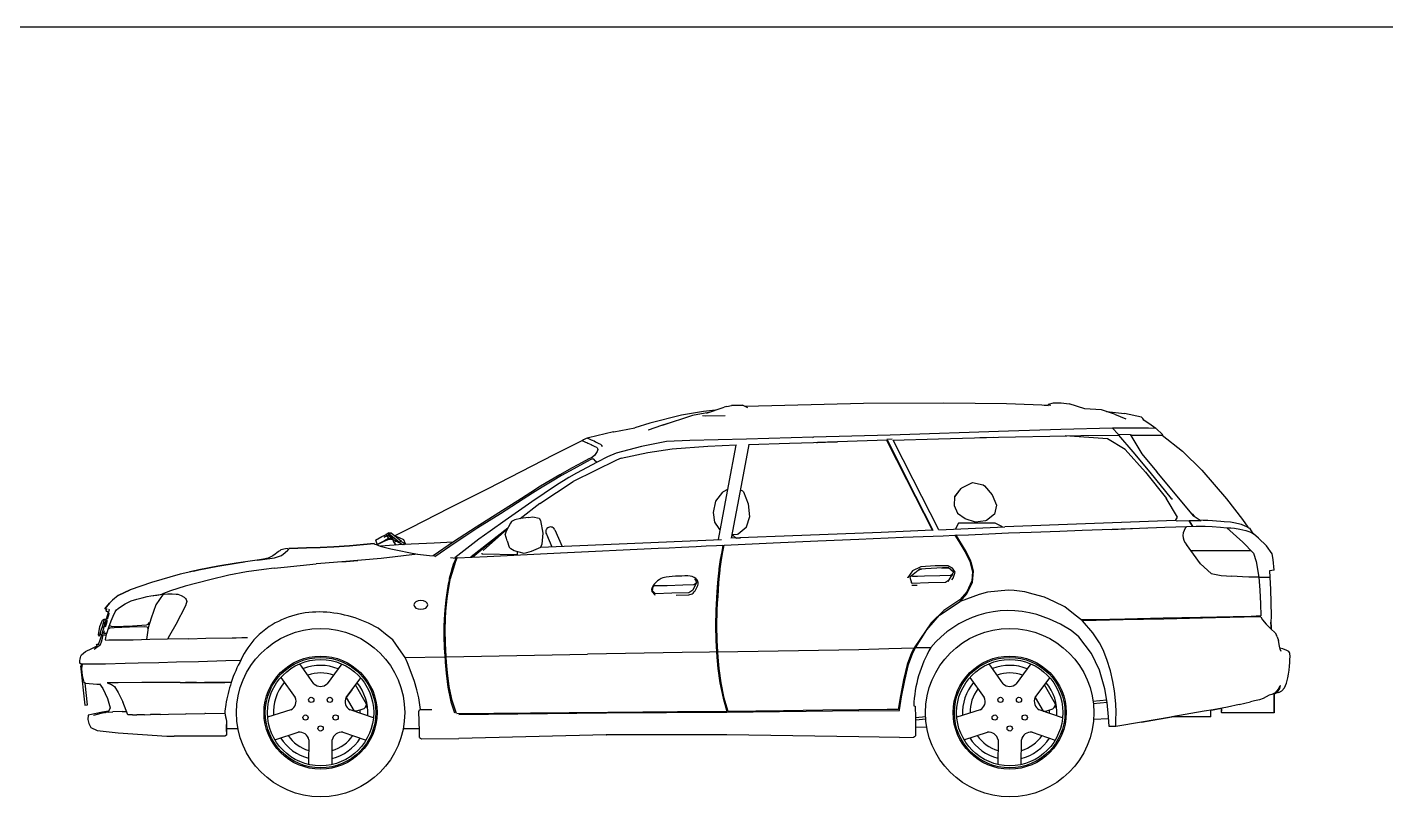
# Model space of a CAD drawing. Header units: millimetres. Extents: x 1343 to 64046, y 44602 to 77982.
# Drawn here: x 54887 to 60244, y 61506 to 64541 of the extents above; entities that cross this region are included whole.
import ezdxf

# ---------------------------------------------------------------- set-up
doc = ezdxf.new("R2010")
doc.units = ezdxf.units.MM
doc.layers.add('www.cad-blocks.net', color=7, linetype='Continuous')

# ---------------------------------------------------------------- blocks, each defined once
blk = doc.blocks.new('A$C4AD903CE')
at = {"linetype": 'Continuous'}
for p, q in [((3819.3, 1547.9), (3839.5, 1554)), ((3839.5, 1554), (3868.6, 1553.7)), ((3868.6, 1553.7), (3900.9, 1549.7)), ((2372.8, 1505.5), (2247.2, 1473.2)), ((2416.2, 1503.6), (2295.6, 1464.8)), ((2459, 1519.1), (2372.8, 1505.5)), ((2479.9, 1515.2), (2416.2, 1503.6)), ((2455, 1501.9), (2454.5, 1502.7)), ((2465.9, 1500.8), (2455, 1501.9)), ((2505.9, 1524.2), (2459, 1519.1)), ((2544.6, 1502.2), (2465.9, 1500.8)), ((2471.1, 1512.2), (2540.3, 1536.1)), ((2550.3, 1539.3), (2540.3, 1536.1)), ((2550.3, 1539.3), (2569.4, 1543.3)), ((2614.4, 1543.9), (2569.4, 1543.3)), ((2569.4, 1543.3), (2614.3, 1543.9)), ((2614.4, 1543.9), (2632.2, 1535.4)), ((3089.4, 1551.4), (2624.3, 1539.2)), ((3405.9, 1552), (3089.4, 1551.4)), ((3653.5, 1550.2), (3405.9, 1552)), ((3828.8, 1542.5), (3653.5, 1550.2)), ((3802, 1543.7), (3817.4, 1543.6)), ((3819.3, 1547.9), (3817.2, 1543.1)), ((3962.7, 1529.8), (3900.9, 1549.7)), ((4028.2, 1525.7), (3961, 1530.3)), ((4079.9, 1508.2), (4028.2, 1525.7)), ((4047.4, 1519.2), (4118.5, 1511.1)), ((4079.9, 1508.2), (4123.8, 1490.2)), ((4186.3, 1497.3), (4118.5, 1511.1)), ((2105.2, 1439.1), (2188.2, 1454.7)), ((2247.2, 1473.2), (2188.2, 1454.7)), ((2293.7, 1464.6), (2240.2, 1445.7)), ((2318.8, 1472.3), (2293.7, 1464.6)), ((3868.5, 1447.9), (3661.8, 1441.2)), ((4071.7, 1454), (3868.5, 1447.9)), ((4071.7, 1454), (4093.3, 1429.4)), ((4094.3, 1454), (4071.7, 1454)), ((4116.8, 1453.8), (4094.3, 1454)), ((4141.2, 1453.6), (4116.8, 1453.8)), ((4174.3, 1453.5), (4141.2, 1453.6)), ((4213.3, 1453.1), (4174.3, 1453.5)), ((4191.3, 1491.2), (4186.3, 1497.3)), ((4194.7, 1484.9), (4191.3, 1491.2)), ((4224.4, 1465.8), (4194.7, 1484.9)), ((4242.5, 1452.9), (4213.3, 1453.1)), ((4243, 1452.9), (4224.4, 1465.8)), ((4243.2, 1452.9), (4269.1, 1429)), ((1982.2, 1404.6), (1869, 1348.1)), ((1985.4, 1407.7), (1982, 1404.9)), ((1982, 1404.9), (1982.5, 1403.9)), ((1982.5, 1403.9), (1983.1, 1403.8)), ((1983.1, 1403.8), (1985.3, 1402.9)), ((1985.3, 1402.9), (1989, 1401.2)), ((1996.4, 1413.1), (1985.4, 1407.7)), ((1989, 1401.2), (1994.3, 1398.7)), ((1994.3, 1398.7), (1998.6, 1396.7)), ((2000.6, 1414.1), (1996.4, 1413.1)), ((1998.6, 1396.7), (2003.5, 1394.3)), ((2001.3, 1413.9), (2000.6, 1414.1)), ((2002.1, 1414.4), (2001.1, 1414)), ((2003.4, 1413), (2001.3, 1413.9)), ((2005.6, 1415.7), (2002.1, 1414.4)), ((2007.1, 1411.3), (2003.4, 1413)), ((2003.5, 1394.3), (2009.1, 1391.7)), ((2103.7, 1438.8), (2005.6, 1415.7)), ((2012.4, 1408.8), (2007.1, 1411.3)), ((2016.7, 1406.8), (2012.4, 1408.8)), ((2021.6, 1404.5), (2016.7, 1406.8)), ((2027.2, 1401.8), (2021.6, 1404.5)), ((2033.4, 1398.9), (2027.2, 1401.8)), ((2037.6, 1397), (2033.4, 1398.9)), ((2042.5, 1394.7), (2037.6, 1397)), ((2048.2, 1391.9), (2042.5, 1394.7)), ((2103.7, 1438.8), (2105.2, 1439.1)), ((2312.7, 1401.4), (2215, 1381.5)), ((2240.2, 1445.7), (2240.6, 1445.9)), ((2404.5, 1404.8), (2312.7, 1401.4)), ((2628.1, 1409.9), (2404.5, 1404.8)), ((2893.1, 1417.6), (2628.1, 1409.9)), ((2635.8, 1388.9), (2798.1, 1394.2)), ((2798.1, 1394.2), (2987.8, 1400.1)), ((2890.4, 1417.5), (2893.1, 1417.6)), ((3195, 1426.4), (2893.1, 1417.6)), ((2905, 1397.6), (2908.7, 1397.7)), ((3182.5, 1406), (2908.7, 1397.7)), ((3180.5, 1405.9), (3258.9, 1250.8)), ((3202.6, 1409.8), (3182, 1409.1)), ((3182.6, 1407.8), (3182, 1409.1)), ((3182.5, 1406), (3182.5, 1406)), ((3182.6, 1407.8), (3262.1, 1250.9)), ((3661.8, 1441.2), (3195, 1426.4)), ((3205.6, 1406.7), (3385.9, 1411.9)), ((3285.7, 1251.6), (3207.3, 1406.7)), ((3385.9, 1411.9), (3622.4, 1417.9)), ((3601.2, 1417.3), (3548.7, 1416)), ((3622.4, 1417.9), (3890.9, 1423)), ((4051.6, 1412.2), (3885.1, 1423.4)), ((3885.2, 1423.4), (3946.1, 1424.4)), ((3946.1, 1424.4), (4096.6, 1425.8)), ((4121, 1369.5), (4051.6, 1412.2)), ((4093.2, 1429.5), (4141.1, 1429.3)), ((4153.1, 1360), (4096.6, 1425.8)), ((4141.1, 1429.3), (4144.8, 1427.8)), ((4144.2, 1424.3), (4144.4, 1425.7)), ((4144.2, 1424.3), (4186.6, 1353)), ((4144.4, 1425.7), (4157.8, 1425.8)), ((4157.8, 1425.8), (4189.4, 1425.6)), ((4189.4, 1425.6), (4222.1, 1425.7)), ((4222.1, 1425.7), (4249.7, 1425.5)), ((4249.7, 1425.5), (4267.6, 1425.5)), ((4269.1, 1429), (4267.6, 1425.5)), ((4267.6, 1425.5), (4347, 1362.4)), ((1869, 1348.1), (1738.6, 1281.4)), ((2009.1, 1391.7), (2015.4, 1388.7)), ((2015.4, 1388.7), (2019.7, 1386.8)), ((2029, 1346.5), (2016.8, 1337.2)), ((2019.7, 1386.8), (2024.6, 1384.5)), ((2024.6, 1384.5), (2030.4, 1381.7)), ((2039.6, 1361.1), (2029, 1346.5)), ((2030.4, 1381.7), (2037, 1378.3)), ((2037, 1378.3), (2039.7, 1375.9)), ((2079.9, 1340.1), (2039.4, 1320)), ((2041.1, 1365.1), (2039.6, 1361.1)), ((2039.7, 1375.9), (2041.1, 1373.1)), ((2041.1, 1373.1), (2041.7, 1369)), ((2041.7, 1369), (2041.1, 1365.1)), ((2054.7, 1388.7), (2048.2, 1391.9)), ((2058.1, 1385.7), (2054.7, 1388.7)), ((2060.2, 1381.5), (2058.1, 1385.7)), ((2060.4, 1380.9), (2060.2, 1381.5)), ((2115, 1354.7), (2079.9, 1340.1)), ((2215, 1381.5), (2115, 1354.7)), ((2134.9, 1335), (2238.8, 1358.1)), ((2238.8, 1358.1), (2334.8, 1372)), ((2334.8, 1372), (2475.5, 1382.7)), ((2475.5, 1382.7), (2589.6, 1387.4)), ((2557.7, 1225.8), (2587.9, 1387)), ((2637.4, 1389), (2607.2, 1227.5)), ((4201.8, 1280.4), (4121, 1369.5)), ((4219.7, 1280.8), (4153.1, 1360)), ((4186.2, 1353.7), (4186.5, 1353.3)), ((4186.6, 1353), (4186.3, 1353.3)), ((4186.5, 1353.3), (4246.3, 1281.6)), ((4347, 1362.4), (4423.7, 1287.5)), ((1940.8, 1297.1), (1892.3, 1269.9)), ((1947.2, 1293.9), (1899, 1266.9)), ((1980.4, 1318.4), (1940.8, 1297.1)), ((2116, 1327.3), (1945.2, 1243.3)), ((1986.4, 1314.9), (1947.2, 1293.9)), ((2039.4, 1320), (1957.8, 1276.2)), ((2007.1, 1332.3), (1980.4, 1318.4)), ((2012.7, 1328.7), (1986.4, 1314.9)), ((2016.8, 1337.2), (2007.1, 1332.3)), ((2018, 1331.4), (2012.7, 1328.7)), ((2029.8, 1327.6), (2021.9, 1333.9)), ((2029.8, 1327.6), (2039.4, 1320)), ((2054.2, 1327.3), (2054.2, 1326.9)), ((2054.2, 1327.3), (2054.2, 1326.9)), ((2054.2, 1326.9), (2054.2, 1327.3)), ((2054.2, 1326.9), (2054.2, 1327.3)), ((2054.2, 1326.9), (2054.2, 1327.3)), ((2054.2, 1326.9), (2054.2, 1327.3)), ((2054.2, 1296.9), (2054.2, 1296.7)), ((2054.2, 1296.7), (2054.2, 1296.9)), ((2134.9, 1335), (2116, 1327.3)), ((4219.8, 1280.8), (4212.1, 1289.9)), ((4423.7, 1287.5), (4520.8, 1175.4)), ((1738.6, 1281.4), (1608.2, 1214.8)), ((1813.3, 1157.1), (1945.2, 1243.3)), ((1854.8, 1247.9), (1816.2, 1224.4)), ((1861.7, 1245), (1823.1, 1221.5)), ((1892.3, 1269.9), (1854.8, 1247.9)), ((1899, 1266.9), (1861.7, 1245)), ((1928, 1258.5), (1879.2, 1229.5)), ((1957.8, 1276.2), (1928, 1258.5)), ((3258.9, 1250.8), (3359.9, 1052.2)), ((3364.3, 1049.5), (3262.1, 1250.9)), ((3386.5, 1053.4), (3285.7, 1251.6)), ((3477.3, 1219), (3519.3, 1239.3)), ((3519.3, 1239.3), (3561.4, 1229.6)), ((4201.8, 1280.4), (4283.9, 1176.6)), ((4304.2, 1176.4), (4219.7, 1280.8)), ((4392.9, 1107.1), (4246.3, 1281.6)), ((1608.2, 1214.8), (1456.5, 1137.8)), ((1777.8, 1200.3), (1741.1, 1176.5)), ((1784.6, 1197.4), (1747.6, 1173.3)), ((1816.2, 1224.4), (1777.8, 1200.3)), ((1879.2, 1229.5), (1781.5, 1163.3)), ((1823.1, 1221.5), (1784.6, 1197.4)), ((2507.6, 1165.7), (2535.2, 1201.1)), ((2518.1, 1014.2), (2557.7, 1225.8)), ((2537.8, 1204.2), (2535.2, 1201.1)), ((2537.8, 1204.2), (2555.2, 1212.6)), ((2607.2, 1227.5), (2568.2, 1019.6)), ((2604, 1210.8), (2612.2, 1206.8)), ((2612.2, 1206.8), (2616, 1202.4)), ((2616, 1202.4), (2635.2, 1155.4)), ((3448.5, 1146.9), (3450, 1184.1)), ((3466.1, 1204.7), (3450, 1184.1)), ((3450.4, 1184.3), (3474.9, 1216.1)), ((3477.3, 1219), (3474.9, 1216.1)), ((3561.4, 1229.6), (3566.5, 1226.5)), ((3566.5, 1226.5), (3597.6, 1190.6)), ((3597.6, 1190.6), (3613.7, 1149.5)), ((1456.5, 1137.8), (1304.8, 1060.8)), ((1741.1, 1176.5), (1652.3, 1119.5)), ((1747.6, 1173.3), (1658.7, 1116.3)), ((1781.5, 1163.3), (1676.8, 1089.9)), ((1813.3, 1157.1), (1735.6, 1096.6)), ((2498.3, 1120.8), (2507.6, 1165.7)), ((2635.2, 1155.4), (2640.6, 1103.7)), ((3461.2, 1117.3), (3448.5, 1146.9)), ((3613.7, 1149.5), (3606.5, 1115)), ((4327.7, 1103.2), (4283.1, 1177.5)), ((4304.2, 1176.4), (4307.4, 1172.4)), ((4520.8, 1175.4), (4583.9, 1094)), ((1652.3, 1119.5), (1562.8, 1063.3)), ((1658.7, 1116.3), (1569.2, 1060)), ((1676.8, 1089.9), (1617.3, 1047.2)), ((1698.1, 1079.2), (1681.3, 1047.2)), ((1701.9, 1086.1), (1698.1, 1079.2)), ((1714.5, 1091.7), (1701.9, 1086.1)), ((1737.7, 1097), (1714.5, 1091.7)), ((1769.5, 1102), (1737.7, 1097)), ((1769.5, 1102), (1785.6, 1103.5)), ((1785.6, 1103.5), (1811, 1098.4)), ((1811, 1098.4), (1816.5, 1089.8)), ((1816.5, 1089.8), (1824.8, 1040.2)), ((2503.1, 1083.6), (2498.3, 1120.8)), ((2520.6, 1057.5), (2503.1, 1083.6)), ((2640.6, 1103.7), (2627.3, 1063)), ((3464.1, 1078.6), (3452.3, 1056.2)), ((3490.3, 1096.1), (3460.7, 1117.4)), ((3609.3, 1078.6), (3464.1, 1078.6)), ((3531.6, 1082.6), (3490.3, 1096.1)), ((3571.2, 1087.8), (3531.6, 1082.6)), ((3575.1, 1089.4), (3571.2, 1087.8)), ((3606.2, 1114.4), (3575.1, 1089.4)), ((3606.3, 1114.8), (3606.2, 1114.4)), ((3637.2, 1064.7), (3609.3, 1078.6)), ((3965.1, 1076.4), (3647.7, 1065.1)), ((4143, 1082.9), (3965.1, 1076.4)), ((4320.1, 1089.9), (4143, 1082.9)), ((4320.1, 1089.9), (4327.7, 1103.2)), ((4326.6, 1086.7), (4320.1, 1089.9)), ((4320.1, 1089.9), (4320.1, 1089.9)), ((4374.3, 1088.6), (4326.6, 1086.7)), ((4417.4, 1088.6), (4374.3, 1088.6)), ((4386.9, 1067.1), (4374.3, 1088.7)), ((4374.3, 1088.6), (4386.9, 1067.1)), ((4385.9, 1115.4), (4393, 1107)), ((4391.5, 1108.7), (4392.9, 1107.1)), ((4393, 1107), (4421.1, 1088.6)), ((4416.4, 1091.6), (4429.4, 1091.3)), ((4429.4, 1091.3), (4447.6, 1090.4)), ((4447.6, 1090.4), (4465.9, 1089.4)), ((4465.9, 1089.4), (4482, 1088.3)), ((4482, 1088.3), (4498.1, 1087.2)), ((4498.1, 1087.2), (4511.9, 1086.1)), ((4511.9, 1086.1), (4537.3, 1083.7)), ((4537.3, 1083.7), (4550.2, 1082.1)), ((4550.2, 1082.1), (4567.8, 1077.7)), ((4567.8, 1077.7), (4578.3, 1074.7)), ((4578.3, 1074.7), (4592.9, 1069.1)), ((4583.9, 1094), (4605.5, 1063.2)), ((1165.3, 1012.1), (1190, 1026.8)), ((1224.6, 1020.1), (1171.6, 993.2)), ((1190, 1026.8), (1199.9, 1031)), ((1199.9, 1031), (1207.3, 1034)), ((1220.6, 1034.3), (1200, 1024.4)), ((1200, 1024.4), (1219.4, 1032.4)), ((1216.4, 1018.6), (1201.2, 1009.6)), ((1224.8, 1019.4), (1203, 1010.6)), ((1207.3, 1034), (1210.1, 1029.2)), ((1208, 1032.8), (1209.9, 1036.6)), ((1217.6, 1040.6), (1209.9, 1036.6)), ((1210.4, 1028.7), (1216.4, 1018.6)), ((1212.1, 1029.4), (1211.1, 1027.5)), ((1217.6, 1040.6), (1212.6, 1030.4)), ((1215.2, 1031.7), (1213.8, 1032.9)), ((1214.4, 1034.1), (1217.4, 1032.8)), ((1214.7, 1034.7), (1218.3, 1033.2)), ((1223.5, 1023.9), (1215.9, 1031)), ((1223, 1037.5), (1217.6, 1040.6)), ((1218.7, 1032.2), (1221.6, 1030.9)), ((1219.4, 1032.4), (1222.2, 1034.1)), ((1219.7, 1032.6), (1221.2, 1032)), ((1227.7, 1040.4), (1220.2, 1035.8)), ((1220.2, 1035.8), (1220.8, 1033.6)), ((1260.9, 1003.2), (1220.2, 1035.8)), ((1220.9, 1033.3), (1225.3, 1017.7)), ((1223.2, 1016.2), (1238.7, 1020.9)), ((1225.3, 1017.7), (1226.7, 1030.6)), ((1227.2, 1020.4), (1225.5, 1019.7)), ((1233.9, 1024.8), (1225.6, 1020.7)), ((1227.3, 1020.4), (1225.8, 1021.9)), ((1226.5, 1028.7), (1232.5, 1025.9)), ((1226.6, 1029.9), (1228.6, 1029.1)), ((1234.7, 1019.7), (1227.2, 1020.4)), ((1227.7, 1040.4), (1268.5, 1007.8)), ((1230, 1038.8), (1229.9, 1038.7)), ((1229.9, 1038.7), (1230, 1038.8)), ((1304.8, 1060.8), (1242, 1029)), ((1247.4, 1026.7), (1245.8, 1026)), ((1260.7, 1020.9), (1247.4, 1026.7)), ((1276.8, 1013.3), (1260.7, 1020.9)), ((1562.8, 1063.3), (1473.2, 1005.4)), ((1518, 1026.9), (1479.6, 1002.1)), ((1569.2, 1060), (1518, 1026.9)), ((1687.5, 1059), (1543.5, 946.8)), ((1659.7, 1037.3), (1549.4, 945)), ((1617.3, 1047.2), (1573.4, 1015.8)), ((1589.6, 971.3), (1686.6, 1057.3)), ((1681.3, 1047.2), (1677, 1035.8)), ((1684.9, 1009.4), (1677, 1035.8)), ((1824.8, 1040.2), (1821.3, 995.7)), ((1839.4, 1035.4), (1860.9, 985.8)), ((1873, 1052.8), (1901.2, 987.5)), ((2523.8, 1054.5), (2520.6, 1057.5)), ((2525.4, 1053.4), (2523.8, 1054.5)), ((2846.2, 1030), (2566.5, 1019.7)), ((2570, 1028.9), (2573.4, 1030)), ((2591.4, 1034.5), (2570.9, 1033.7)), ((2573.4, 1030), (2575.3, 1029.9)), ((2587.1, 1020.4), (2575.3, 1029.9)), ((2587.1, 1020.4), (2605, 1021.1)), ((2595.1, 1035.9), (2591.4, 1034.5)), ((2626.9, 1062.3), (2595.1, 1035.9)), ((2627.1, 1062.9), (2626.9, 1062.3)), ((3159.9, 1042.8), (2846.2, 1030)), ((3070.8, 1015.5), (3127.7, 1018)), ((3127.7, 1018), (3246.7, 1023.2)), ((3362.2, 1051.8), (3159.9, 1042.8)), ((3246.7, 1023.2), (3324.5, 1026.5)), ((3324.5, 1026.5), (3403.6, 1029.5)), ((3364.3, 1049.5), (3363.6, 1051)), ((3386.5, 1053.4), (3647.7, 1065.1)), ((3403.6, 1029.5), (3450.4, 1031.1)), ((3450.4, 1031.1), (3470, 1000)), ((3455.6, 1031.1), (3450.5, 1030.9)), ((3455.5, 1031.1), (3503.7, 1033.4)), ((3494.9, 966.9), (3455.5, 1031.1)), ((3503.7, 1033.4), (3584.6, 1037.3)), ((3584.6, 1037.3), (3660.9, 1040.4)), ((3660.9, 1040.4), (3750.5, 1043.5)), ((3750.5, 1043.5), (3863.9, 1047.7)), ((3863.9, 1047.7), (3952.3, 1050.8)), ((3952.3, 1050.8), (4070.3, 1054.9)), ((4065.9, 1054.7), (4206.2, 1060.1)), ((4070.3, 1054.9), (4178.6, 1059)), ((4178.6, 1059), (4278.1, 1063)), ((4278.1, 1063), (4364.8, 1066.5)), ((4364.8, 1066.5), (4401.1, 1067.5)), ((4401.1, 1067.5), (4436.5, 1066.8)), ((4436.5, 1066.8), (4464.9, 1065.4)), ((4464.9, 1065.4), (4497.8, 1063.3)), ((4497.8, 1063.3), (4521.8, 1060.6)), ((4521.8, 1060.6), (4586, 1004)), ((4521.9, 1060.6), (4537.8, 1060.3)), ((4537.8, 1060.3), (4552, 1058.7)), ((4552, 1058.7), (4574.1, 1055.3)), ((4574.1, 1055.3), (4596.8, 1050.6)), ((4592.9, 1069.1), (4600.4, 1066)), ((4596.8, 1050.6), (4613.4, 1044.3)), ((4600.4, 1066), (4605.3, 1063.4)), ((4605.3, 1063.4), (4609.6, 1060.4)), ((4609.6, 1060.4), (4611.5, 1059.1)), ((4611.5, 1059.1), (4618.1, 1048.8)), ((4613.4, 1044.3), (4624, 1039)), ((4618.1, 1048.8), (4624.7, 1038.6)), ((4624, 1039), (4627.8, 1036.6)), ((4647.3, 1019.9), (4627.8, 1036.6)), ((4679.4, 990.2), (4647.3, 1019.9)), ((781.7, 965.6), (776.6, 961.7)), ((785.4, 968.4), (781.7, 965.6)), ((788.2, 970.4), (785.4, 968.4)), ((791.5, 972.8), (788.2, 970.4)), ((788.2, 970.4), (790.6, 972.2)), ((790.6, 972.2), (791.3, 972.6)), ((793, 973.8), (791.5, 972.8)), ((791.6, 972.9), (792.2, 973.3)), ((792.2, 973.3), (793, 973.8)), ((810.4, 977.7), (793, 973.8)), ((809.6, 963.6), (820.4, 972.8)), ((821.4, 978.6), (810.4, 977.7)), ((820.4, 972.8), (824, 976.6)), ((821.5, 973.9), (821.4, 978.6)), ((824, 976.6), (824.7, 978.6)), ((824.7, 978.6), (893.5, 981.9)), ((893.5, 981.9), (824.7, 978.6)), ((893.5, 981.9), (947.2, 982.9)), ((947.2, 982.9), (893.5, 981.9)), ((947.2, 982.9), (1000.9, 985.4)), ((1000.9, 985.4), (947.2, 982.9)), ((1000.9, 985.4), (1063.4, 990.3)), ((1063.4, 990.3), (1000.9, 985.4)), ((1063.4, 990.3), (1118, 994.8)), ((1118, 994.8), (1063.4, 990.3)), ((1118, 994.8), (1160.4, 998.4)), ((1160.4, 998.4), (1118, 994.8)), ((1160.4, 998.4), (1161, 997.9)), ((1161, 997.9), (1163.7, 996.5)), ((1163.7, 996.5), (1168.5, 994.4)), ((1165.3, 1012.1), (1171.9, 995.1)), ((1168.5, 994.4), (1175.4, 991.7)), ((1187.6, 1002.8), (1171.9, 995.1)), ((1175.4, 991.7), (1184.6, 988.7)), ((1184.6, 988.7), (1199.7, 984.6)), ((1274.4, 994.3), (1185.5, 988.5)), ((1201.2, 1009.6), (1187.6, 1002.8)), ((1202.4, 1009.8), (1194.6, 1005.8)), ((1194.6, 1005.8), (1194.9, 1006.4)), ((1195.7, 1006.8), (1196.6, 1007.2)), ((1199.6, 1008.4), (1219.4, 1016.4)), ((1199.7, 984.6), (1225.8, 978.5)), ((1202.6, 1010.3), (1202.4, 1009.8)), ((1219.4, 1016.4), (1223.7, 1016.4)), ((1232, 1016.6), (1223.2, 1016.2)), ((1225.8, 978.5), (1258.9, 970.9)), ((1226.3, 1016.3), (1232.6, 1016.2)), ((1232.8, 1015.4), (1231.8, 1016.3)), ((1275, 994), (1232, 1016.6)), ((1233.5, 1015.8), (1232.8, 1015.4)), ((1233, 1015.5), (1238.6, 1003.1)), ((1248.7, 1007.8), (1238.6, 1003.1)), ((1238.6, 1003.1), (1245.6, 994.1)), ((1245.6, 994.1), (1247.1, 992.5)), ((1258.9, 970.9), (1296.8, 963.2)), ((1268.5, 1007.8), (1260.9, 1003.2)), ((1266.9, 1006.8), (1282.6, 998.6)), ((1282.6, 998.6), (1275, 994)), ((1276.5, 994.4), (1275.6, 994.3)), ((1397, 999.9), (1276.5, 994.4)), ((1284.1, 997.2), (1276.8, 1013.3)), ((1280.5, 994.6), (1284.1, 997.2)), ((1284.1, 997.2), (1281.9, 998.2)), ((1473.2, 1005.4), (1393.4, 950.2)), ((1471.7, 1004.4), (1397, 999.9)), ((1479.6, 1002.1), (1399.1, 946.4)), ((1573.4, 1015.8), (1478, 941.8)), ((1684.9, 1009.4), (1692.2, 984.7)), ((1692.2, 984.7), (1698.9, 978.5)), ((1712.8, 969.4), (1698.9, 978.5)), ((1751.9, 959.7), (1712.8, 969.4)), ((1724.2, 966.5), (1724.8, 954)), ((1779.9, 966.8), (1751.9, 959.7)), ((1816.5, 983.5), (1779.9, 966.8)), ((1821.3, 995.7), (1816.5, 983.5)), ((1816.6, 983.9), (2529.3, 1014.7)), ((1894.6, 961.9), (2279.6, 980.4)), ((2279.6, 980.4), (2323, 982.4)), ((2323, 982.4), (2372.8, 984.8)), ((2372.8, 984.8), (2429.8, 987.4)), ((2429.8, 987.4), (2470, 989.3)), ((2470, 989.3), (2510.3, 991.1)), ((2510.3, 991.1), (2535.5, 992.3)), ((2530.6, 966.4), (2525.2, 935.8)), ((2530.4, 935.7), (2535.8, 966.3)), ((2535.5, 992.3), (2530.6, 966.4)), ((2535.4, 991.5), (2540.6, 991.7)), ((2535.8, 966.3), (2540.7, 992.3)), ((2540.7, 992.3), (2733.3, 1001)), ((2733.3, 1001), (2909.9, 1008.8)), ((2909.9, 1008.8), (3070.8, 1015.5)), ((3470, 1000), (3489.5, 967)), ((3489.5, 967), (3508.5, 927.7)), ((3512.8, 930.3), (3494.9, 966.9)), ((4418.2, 918.7), (4363.6, 995)), ((4618.8, 969.5), (4381.9, 969.5)), ((4586, 1004), (4627.7, 960.2)), ((4701.4, 958.3), (4679.4, 990.2)), ((543.9, 909.8), (616.8, 921.7)), ((616.8, 921.7), (543.9, 909.8)), ((690, 932.4), (616.8, 921.7)), ((616.8, 921.7), (648.7, 926.3)), ((724.9, 936.7), (690, 932.4)), ((699.2, 933.5), (718, 935.9)), ((713.8, 934.5), (720.1, 935.3)), ((717.7, 935.8), (742.7, 940.4)), ((720.1, 935.3), (767.8, 942.2)), ((742.7, 940.4), (724.6, 936.7)), ((760.3, 949.9), (742.7, 940.4)), ((770, 956.7), (760.3, 949.9)), ((767.8, 942.2), (783.8, 947.5)), ((776.6, 961.7), (770, 956.7)), ((783.8, 947.5), (794.9, 951.1)), ((794.9, 951.1), (809.6, 963.6)), ((805.9, 905.9), (931.7, 918.3)), ((950.6, 920.1), (931.7, 918.3)), ((1032.8, 926.9), (950.6, 920.1)), ((1187.4, 940), (1032.8, 926.9)), ((1035.4, 926.9), (1096.6, 931.9)), ((1331.5, 956.4), (1187.4, 940)), ((1296.8, 963.2), (1331.5, 956.4)), ((1331.5, 956.4), (1379, 951.5)), ((1379, 951.5), (1398.9, 949.6)), ((1461.8, 943.5), (1481.9, 941.4)), ((1472.3, 916), (1467.4, 902.4)), ((1478.4, 930.2), (1472.3, 916)), ((1472.6, 899.6), (1483, 929.7)), ((1481.9, 941.4), (1478.4, 930.2)), ((1487.1, 941.8), (1480.7, 941.6)), ((1480.7, 941.6), (1487.1, 941.8)), ((1483, 929.7), (1487.1, 941.9)), ((1487.1, 941.9), (1606.5, 947.8)), ((1540.6, 944.5), (1543.5, 946.8)), ((1540.6, 944.5), (1541.5, 945.2)), ((1553.9, 948.7), (1553.9, 948.7)), ((1585.7, 957), (1585.7, 960.7)), ((1724.8, 953.7), (1585.7, 957)), ((1606.5, 947.8), (1894.6, 961.9)), ((1724.8, 953.7), (1724.8, 954)), ((2525.2, 935.8), (2519.9, 899.2)), ((2525.1, 899.4), (2530.4, 935.7)), ((3423.1, 911.2), (3371.8, 910.6)), ((3440.3, 901.5), (3423.1, 911.2)), ((3508.5, 927.7), (3519.2, 887.5)), ((3514.8, 924.9), (3512.8, 930.3)), ((3523.6, 890.4), (3514.8, 924.9)), ((4418.2, 918.7), (4460.9, 881.1)), ((4627.7, 960.2), (4638.6, 928.5)), ((4638.6, 928.5), (4648.5, 865.7)), ((4705.6, 935.8), (4701.4, 958.3)), ((4708.4, 893.2), (4705.6, 935.8)), ((396, 877.9), (282.8, 845.7)), ((472.5, 895.6), (396, 877.9)), ((470, 895.2), (433.5, 886.6)), ((448.4, 890.1), (469.2, 895)), ((469.2, 895), (448.4, 890.1)), ((469.2, 895), (543.9, 909.8)), ((543.9, 909.8), (469.2, 895)), ((470, 895.2), (469.9, 895.2)), ((587, 873.6), (513, 856.2)), ((656.4, 886.7), (587, 873.6)), ((725.6, 896.9), (656.4, 886.7)), ((765.9, 901.5), (725.6, 896.9)), ((765.9, 901.5), (805.9, 905.9)), ((1456.6, 860.8), (1455.5, 855.9)), ((1462.1, 883.2), (1456.6, 860.8)), ((1460.7, 855.8), (1461.8, 861)), ((1461.8, 861), (1472.6, 899.6)), ((1467.4, 902.4), (1462.1, 883.2)), ((2423.1, 860.1), (2427.8, 854.4)), ((2516.6, 870.1), (2514.5, 844.6)), ((2519.2, 893.9), (2516.6, 870.1)), ((2519.9, 899.2), (2519.2, 893.9)), ((2519.6, 844), (2521.8, 869.8)), ((2521.8, 869.8), (2524.4, 893.9)), ((2524.4, 893.9), (2525.1, 899.4)), ((3283.4, 890.9), (3264.1, 864.3)), ((3264.1, 863.4), (3264.1, 864.3)), ((3311.8, 897.8), (3272.5, 866.2)), ((3272.5, 866.2), (3278.8, 843.5)), ((3272.6, 865.9), (3272.7, 866.3)), ((3282.5, 869.3), (3277.7, 870.4)), ((3302.1, 869.3), (3282.5, 869.3)), ((3315.7, 906.5), (3283.4, 890.9)), ((3330.2, 870.2), (3302.1, 869.3)), ((3307.1, 894.1), (3314.4, 897.9)), ((3311.8, 897.8), (3311.1, 897.9)), ((3311.3, 898), (3311.8, 897.8)), ((3423.9, 903.9), (3311.8, 897.8)), ((3314, 897.8), (3314.6, 898)), ((3314.4, 897.9), (3318.1, 898.2)), ((3371.8, 910.6), (3315.7, 906.5)), ((3391.1, 872), (3330.2, 870.2)), ((3434.7, 873.3), (3391.1, 872)), ((3397.6, 902.5), (3423.1, 902.9)), ((3398.1, 902.5), (3423.2, 902.9)), ((3423, 849.6), (3443.5, 881.6)), ((3423.1, 902.9), (3425.4, 902.5)), ((3423.2, 902.9), (3425.2, 902.7)), ((3444.8, 885.4), (3423.9, 903.9)), ((3439.6, 876.2), (3434.7, 873.3)), ((3439.1, 875.9), (3436.7, 870.9)), ((3438.2, 855.1), (3443.5, 862.2)), ((3438.7, 901.6), (3440.3, 901.5)), ((3440.3, 901.5), (3440.6, 900.1)), ((3451.8, 885.4), (3440.3, 901.5)), ((3443.7, 885.2), (3442.8, 883.5)), ((3443.2, 886.9), (3443.7, 885.2)), ((3443.4, 886.8), (3443.7, 885.2)), ((3443.5, 862.2), (3451.8, 885.4)), ((3519.2, 887.5), (3517, 852.3)), ((3519.1, 846.2), (3523.6, 890.4)), ((4460.9, 881.1), (4500.6, 872.9)), ((4500.6, 872.9), (4542.5, 869.6)), ((4583.8, 867.6), (4542.5, 869.6)), ((4609.7, 866.3), (4583.8, 867.6)), ((4631.7, 866), (4609.7, 866.3)), ((4648.5, 865.7), (4631.7, 866)), ((4648.5, 865.7), (4672.4, 866.2)), ((4648.5, 865.7), (4652.8, 814.9)), ((4672.4, 866.2), (4679.4, 866.3)), ((4679.4, 866.3), (4685.9, 866.5)), ((4685.9, 866.5), (4691.8, 866.6)), ((4708.4, 893.2), (4690.5, 891.3)), ((4690.5, 891.3), (4691.8, 866.6)), ((4691.8, 866.6), (4694.3, 818.1)), ((150.5, 793.4), (198.1, 816.4)), ((198.1, 816.4), (150.5, 793.4)), ((198.1, 816.4), (198.2, 816.4)), ((282.8, 845.7), (198.2, 816.4)), ((357.1, 812.2), (323.1, 799.1)), ((415.1, 830), (357.1, 812.2)), ((513, 856.2), (415.1, 830)), ((1448.4, 814.2), (1443.4, 777)), ((1448.2, 781.7), (1452, 808.1)), ((1452.5, 840.1), (1448.4, 814.2)), ((1452, 808.1), (1456.1, 832.8)), ((1455.5, 855.9), (1452.5, 840.1)), ((1456.1, 832.8), (1460.7, 855.8)), ((2253.6, 817.6), (2255.2, 809)), ((2255.2, 809), (2267.5, 797.1)), ((2258, 812.8), (2261, 828.1)), ((2270, 800.7), (2258, 812.8)), ((2261, 828.1), (2265, 832.3)), ((2268.5, 831.5), (2265.4, 832.2)), ((2288.1, 831.6), (2268.5, 831.5)), ((2316.1, 832.4), (2288.1, 831.6)), ((2377, 834.2), (2316.1, 832.4)), ((2401, 804.7), (2334.2, 802.6)), ((2420.7, 835.5), (2377, 834.2)), ((2416.8, 814.4), (2401, 804.7)), ((2431.5, 844.7), (2416.8, 814.4)), ((2427.8, 839.7), (2420.7, 835.5)), ((2427.8, 854.4), (2429.7, 847.4)), ((2428.8, 842.8), (2427.8, 839.7)), ((2429.7, 847.4), (2428.8, 842.8)), ((2512.1, 808.9), (2507.9, 734.4)), ((2514.5, 844.6), (2512.1, 808.9)), ((2516.2, 790.6), (2517.7, 816.1)), ((2517.7, 816.1), (2519.6, 844)), ((3282.2, 841.7), (3278.1, 845.7)), ((3281, 834.9), (3282.1, 834.2)), ((3282.1, 834.2), (3301.1, 834.7)), ((3346.4, 843.5), (3282.2, 841.7)), ((3413.3, 845.6), (3346.4, 843.5)), ((3425.1, 852.9), (3413.3, 845.6)), ((3497.5, 808.5), (3469.1, 776.8)), ((3517, 852.3), (3497.5, 808.5)), ((3497.5, 800.7), (3519.1, 846.2)), ((3579.1, 806.5), (3546.2, 798)), ((3660, 814.9), (3579.1, 806.5)), ((3683.4, 812.9), (3660, 814.9)), ((3726.2, 807.9), (3683.4, 812.9)), ((3758.9, 799.4), (3726.2, 807.9)), ((4652.8, 814.9), (4655.5, 761.6)), ((4694.3, 818.1), (4696.2, 766.3)), ((98.7, 741.5), (117.1, 764)), ((117.1, 764), (98.7, 741.5)), ((117.1, 764), (129.3, 775.8)), ((151.2, 793.4), (129.3, 775.8)), ((151.1, 743), (168, 754.5)), ((168, 754.5), (179.1, 760.6)), ((179.1, 760.6), (189.4, 766.3)), ((189.4, 766.3), (201.9, 773.2)), ((201.9, 773.2), (224.7, 779.9)), ((224.7, 779.9), (245.1, 784.7)), ((245.1, 784.7), (265.5, 789.5)), ((265.5, 789.5), (280.4, 792.5)), ((280.4, 792.5), (325.7, 799.2)), ((280.4, 792.5), (303, 795.8)), ((300, 757.3), (280.8, 704.5)), ((329, 799.4), (300, 757.3)), ((303, 795.8), (325.7, 799.2)), ((325.7, 799.2), (332.4, 799.6)), ((332.4, 799.6), (346.9, 800.4)), ((346.9, 800.4), (363.6, 800.4)), ((363.6, 800.4), (379.5, 799.6)), ((416.1, 752.6), (378.5, 680)), ((379.5, 799.6), (386.6, 799)), ((386.6, 799), (400.1, 793.4)), ((400.1, 793.4), (410.7, 786.8)), ((410.7, 786.8), (416.8, 781.5)), ((419.4, 762.3), (416.1, 752.6)), ((416.8, 781.5), (418.6, 777.5)), ((418.6, 777.5), (420.4, 773.6)), ((421.4, 769.7), (419.4, 762.3)), ((420.4, 773.6), (421.4, 769.7)), ((1443.4, 777), (1439.1, 735.9)), ((1443.1, 730.9), (1445.4, 756.9)), ((1445.4, 756.9), (1448.2, 781.7)), ((2267.5, 797.1), (2268, 797.1)), ((2334.2, 802.6), (2270, 800.7)), ((2350.9, 795.3), (2401, 796.9)), ((2513.1, 734.4), (2514.7, 763.4)), ((2514.7, 763.4), (2516.2, 790.6)), ((3389.1, 716.2), (3470.9, 770.7)), ((3469.1, 776.8), (3407, 734.4)), ((3470.9, 770.7), (3497.5, 800.7)), ((3546.2, 798), (3470.9, 770.7)), ((3804, 787.8), (3758.9, 799.4)), ((3843.3, 768.9), (3804, 787.8)), ((3883.2, 749.7), (3843.3, 768.9)), ((4655.5, 761.6), (4656.7, 713.3)), ((4696.2, 766.3), (4696.8, 713)), ((89.3, 696.3), (96.2, 700.4)), ((89.8, 648), (109.5, 715.5)), ((96, 699.7), (94.3, 693.4)), ((96, 699.7), (96.4, 701.1)), ((96.2, 700.4), (96, 699.7)), ((104.1, 697), (96, 699.7)), ((96.4, 701.1), (105.3, 700.9)), ((99.6, 741.6), (98.7, 741.5)), ((106.8, 740), (99.6, 741.6)), ((103.7, 740), (102.3, 736.2)), ((102.3, 736.2), (112.9, 727.2)), ((102.9, 735.5), (103.3, 732.2)), ((103.3, 732.2), (107.2, 732)), ((103.7, 740), (104.1, 740)), ((104.1, 740), (106, 740)), ((104.4, 682), (108.5, 696.8)), ((107.8, 740), (106, 740)), ((106, 740), (106, 740)), ((109.5, 715.5), (112.8, 727.3)), ((109.5, 700.5), (115.8, 723.4)), ((114.9, 734.8), (112.9, 727.2)), ((116.8, 737.7), (114.9, 738.1)), ((115.8, 723.4), (115.8, 724.1)), ((116.7, 736.3), (116.8, 737.7)), ((123, 693.6), (130.8, 712.2)), ((130.8, 712.2), (139.6, 729.4)), ((139.6, 729.4), (144.3, 737.4)), ((144.3, 737.4), (151.1, 743)), ((280.8, 704.5), (268.8, 666.1)), ((1436.5, 700.2), (1435.3, 671.2)), ((1439.1, 735.9), (1436.5, 700.2)), ((1440.2, 656.6), (1441.4, 703.5)), ((1441.4, 703.5), (1443.1, 730.9)), ((2507.9, 734.4), (2506.5, 675.8)), ((2511.6, 675.8), (2513.1, 734.4)), ((3339.4, 658.2), (3389.1, 716.2)), ((3407, 734.4), (3357.2, 685.7)), ((3823.3, 700.8), (3773.3, 718.5)), ((3866.1, 680.9), (3823.3, 700.8)), ((3917.7, 722.2), (3883.2, 749.7)), ((3953.1, 694), (3917.7, 722.2)), ((4001.1, 698.3), (3948.5, 697.7)), ((4113.6, 697.6), (3953.1, 694)), ((4119.9, 700.8), (4001.1, 698.3)), ((4274.1, 701.1), (4113.6, 697.6)), ((4271, 704.2), (4119.9, 700.8)), ((4419.1, 707.4), (4271, 704.2)), ((4478.3, 705.5), (4274.1, 701.1)), ((4546.8, 709.8), (4419.1, 707.4)), ((4590.4, 708.1), (4478.3, 705.5)), ((4618.7, 711.5), (4546.8, 709.8)), ((4656.7, 710.2), (4590.4, 708.1)), ((4656.7, 713.3), (4618.7, 711.5)), ((4656.7, 710.2), (4662.6, 698.4)), ((4662.6, 698.4), (4677, 681.4)), ((4696.8, 713), (4696.4, 688.1)), ((89.8, 648), (72.6, 598.7)), ((73.4, 638.5), (79, 672)), ((77.7, 633.5), (86.9, 666.9)), ((79, 672), (89.3, 696.3)), ((94.3, 693.4), (86.9, 666.9)), ((86.9, 666.9), (97.2, 673.2)), ((101.2, 687), (90.9, 681.4)), ((93.5, 668.9), (93.5, 660.6)), ((93.5, 668.9), (95.9, 668.9)), ((94.1, 644), (97, 654.5)), ((105.5, 643.6), (94.1, 644)), ((101.4, 670.7), (104.4, 682)), ((103, 628.3), (106.2, 643.6)), ((106.2, 643.6), (114.2, 669.5)), ((112.2, 662.9), (118.5, 665.7)), ((114.2, 669.5), (123, 693.6)), ((116.5, 675.4), (123, 672.6)), ((118.5, 665.7), (135.4, 667.7)), ((123, 672.6), (128.9, 671.9)), ((128.9, 671.9), (172.1, 673.5)), ((135.4, 667.7), (195.7, 669.8)), ((172.1, 673.5), (207.2, 674.7)), ((195.7, 669.8), (253.1, 672.2)), ((207.2, 674.7), (262.9, 678.1)), ((253.1, 672.2), (265.1, 670.1)), ((262.9, 678.1), (269.8, 680.5)), ((268.8, 666.1), (263.3, 620.3)), ((265.1, 670.1), (268.2, 663.9)), ((269.8, 680.5), (274.6, 686.9)), ((378.5, 680), (352.9, 636.2)), ((1212, 636.3), (1176.2, 664.6)), ((1435.3, 671.2), (1435.2, 632.9)), ((1441.2, 606), (1440.2, 656.6)), ((2506.5, 675.8), (2507.5, 616.6)), ((2512.7, 616.6), (2511.6, 675.8)), ((3357.2, 685.7), (3290.1, 587.2)), ((3295.3, 587.2), (3339.4, 658.2)), ((3909.2, 656.1), (3866.1, 680.9)), ((3938.3, 630.2), (3909.2, 656.1)), ((3994.1, 646.1), (3953.1, 694)), ((4020.6, 606.9), (3994.1, 646.1)), ((4677, 681.4), (4695.3, 662.8)), ((4695.3, 662.8), (4712.7, 646.3)), ((4696.4, 688.1), (4696.6, 670.8)), ((4696.6, 670.9), (4696.4, 688.1)), ((4697.2, 661), (4696.6, 670.9)), ((4696.6, 670.8), (4697.2, 661)), ((4712.7, 646.3), (4718.5, 637.4)), ((46.8, 584.3), (66.2, 593.4)), ((56.1, 581.7), (81, 600.1)), ((65.5, 598), (68.4, 602.1)), ((69, 593.8), (65.5, 598)), ((66.2, 593.4), (68, 593.7)), ((68, 593.7), (70.2, 593.9)), ((68.4, 602.1), (73.8, 602.2)), ((77.7, 633.5), (73.4, 638.5)), ((80.1, 642), (80, 641.9)), ((80.1, 642), (80, 641.9)), ((80, 641.9), (86.5, 638.7)), ((86.6, 638.7), (80.1, 642)), ((81, 600.1), (85.5, 610.8)), ((85.5, 610.8), (89.1, 625.3)), ((89.1, 625.3), (92.5, 638.8)), ((92.5, 638.8), (97.2, 638.9)), ((97.2, 638.9), (104.7, 638.8)), ((101.3, 619), (103, 628.3)), ((101.8, 616.9), (101.3, 619)), ((114, 617.1), (101.8, 616.9)), ((210.7, 618.2), (114, 617.1)), ((276, 620.8), (210.7, 618.2)), ((345, 622.3), (276, 620.8)), ((352.9, 636.2), (345, 622.3)), ((429.4, 623.4), (345, 622.3)), ((429.4, 623.4), (496.3, 625)), ((496.3, 625), (600.3, 627)), ((600.3, 627), (616.9, 627.2)), ((602.6, 627), (602.6, 627.1)), ((610.2, 627.1), (610.2, 627.2)), ((616.9, 627.2), (638.8, 627.6)), ((638.8, 627.6), (661.6, 628)), ((1234.3, 618.7), (1212, 636.3)), ((1258.3, 584.3), (1234.3, 618.7)), ((1435.2, 632.9), (1436.7, 587.7)), ((1444.6, 551.9), (1441.2, 606)), ((2507.5, 616.6), (2509.7, 571.2)), ((2514.8, 571.2), (2512.7, 616.6)), ((3988.2, 564.8), (3938.3, 630.2)), ((4034.7, 579), (4020.6, 606.9)), ((4721.2, 630.7), (4718.5, 637.4)), ((4721.2, 630.7), (4726, 616.7)), ((4730.1, 593.8), (4726, 616.7)), ((4732.5, 582.4), (4730.1, 593.8)), ((0.3, 532.2), (0.5, 537.6)), ((0.5, 537.6), (1.4, 543.3)), ((1.4, 543.3), (2.3, 549)), ((2.3, 549), (4.4, 554.5)), ((4.4, 554.5), (6.4, 559.9)), ((6.4, 559.9), (14.4, 566.4)), ((14.4, 566.4), (22.4, 572.9)), ((22.4, 572.9), (46.8, 584.3)), ((632.4, 537.1), (575.2, 535.6)), ((1282.2, 549.9), (1258.3, 584.3)), ((1282.2, 549.8), (1439.4, 551.9)), ((1291.6, 528.2), (1282.2, 549.9)), ((1436.7, 587.7), (1440.4, 538.1)), ((1440.4, 538.1), (1440.9, 531.5)), ((1444.6, 551.9), (2001.2, 561.9)), ((1446, 531.5), (1444.6, 551.9)), ((2374.2, 568.7), (2001.2, 561.9)), ((2483.2, 570.7), (2374.2, 568.7)), ((2509.7, 571.2), (2483.2, 570.7)), ((2509.7, 571.2), (2511.2, 550.7)), ((2511.2, 550.7), (2515.6, 506.4)), ((2514.8, 571.2), (3071.4, 581)), ((2516.3, 550.7), (2514.8, 571.2)), ((2520.8, 506.4), (2516.3, 550.7)), ((3071.4, 581), (3189.6, 584.3)), ((3189.6, 584.3), (3290.1, 587.2)), ((3279.1, 567.8), (3262, 522)), ((3267.2, 521.2), (3284.3, 567.8)), ((3290.1, 587.2), (3279.1, 567.8)), ((3284.3, 567.8), (3295.3, 587.2)), ((3355.3, 588.1), (3295.3, 587.2)), ((4020.8, 498.9), (3988.2, 564.8)), ((4049.6, 541.8), (4034.7, 579)), ((4063.3, 497), (4049.6, 541.8)), ((4731.7, 586.1), (4731.8, 585.8)), ((4742.9, 583.1), (4731.7, 585.8)), ((4736.1, 573.2), (4732.5, 582.4)), ((4758.8, 577.5), (4742.9, 583.1)), ((4766.2, 572.6), (4758.8, 577.5)), ((4769.9, 568.6), (4766.2, 572.6)), ((4771.3, 565.1), (4769.9, 568.6)), ((4770.8, 530), (4771.3, 541.2)), ((4771.5, 553.5), (4771.3, 565.1)), ((4771.3, 541.2), (4771.5, 553.5)), ((0, 526.9), (0.3, 532.2)), ((5.1, 522.6), (0, 526.9)), ((2.2, 516.2), (8.4, 516.9)), ((2.2, 516.2), (19.9, 361.6)), ((5.1, 522.6), (5.9, 516.6)), ((10.9, 522.6), (5.1, 522.6)), ((8.4, 516.7), (6.4, 503)), ((6.4, 503), (9.4, 478.5)), ((10.9, 522.6), (8.4, 516.7)), ((28.6, 522.6), (10.9, 522.6)), ((54.4, 522.7), (28.6, 522.6)), ((101.4, 523.7), (54.4, 522.7)), ((179, 525.5), (101.4, 523.7)), ((230.4, 526.8), (179, 525.5)), ((311.1, 528.9), (230.4, 526.8)), ((380.5, 530.7), (311.1, 528.9)), ((467.7, 532.9), (380.5, 530.7)), ((575.2, 535.6), (467.7, 532.9)), ((923.1, 446.1), (867.7, 524.8)), ((1032.3, 524), (975, 446)), ((1310.4, 480.3), (1291.6, 528.2)), ((1440.9, 531.5), (1444.4, 488.1)), ((1444.4, 488.1), (1451.2, 433)), ((1449.6, 488.9), (1446, 531.5)), ((1456.4, 435.6), (1449.6, 488.9)), ((2515.6, 506.4), (2523.9, 449.4)), ((2529.1, 449.4), (2520.8, 506.4)), ((3262, 522), (3247.1, 461.7)), ((3252.3, 459.1), (3267.2, 521.2)), ((3640.4, 446.1), (3584.9, 524.8)), ((3749.6, 524), (3692.3, 446)), ((4041.9, 426.2), (4020.8, 498.9)), ((4072.9, 454.3), (4063.3, 497)), ((4762.9, 468.7), (4765.9, 484.3)), ((4765.9, 484.3), (4768.2, 500)), ((4768.2, 500), (4769.8, 515.4)), ((4769.8, 515.4), (4770.8, 530)), ((9.4, 478.5), (15.9, 451.6)), ((22.4, 447.5), (15.9, 451.6)), ((30.2, 362.8), (20.4, 448.8)), ((22.4, 447.5), (22.4, 447.5)), ((66.9, 442.9), (22.4, 447.5)), ((79.3, 442.6), (66.9, 442.9)), ((77.1, 445.5), (90.9, 427.2)), ((120.6, 449.7), (108.2, 448.9)), ((108.2, 448.9), (125.1, 443.2)), ((134.8, 449.6), (120.6, 449.7)), ((125.1, 443.2), (136, 435.5)), ((150.4, 449.5), (134.8, 449.6)), ((136, 435.5), (151.1, 411.5)), ((244.1, 450.4), (150.4, 449.5)), ((396, 451), (244.1, 450.4)), ((396, 451), (486.6, 451.2)), ((460.5, 451.1), (415.9, 451)), ((486.6, 451.2), (571.2, 451.2)), ((550.1, 451.2), (490.9, 451.2)), ((571.2, 451.3), (550.1, 451.2)), ((596.7, 451.3), (571.2, 451.3)), ((792.1, 470.4), (848.6, 391.8)), ((1049.7, 391.9), (1107.4, 469)), ((1130, 365.6), (1086.4, 441.1)), ((1319.7, 454.4), (1310.4, 480.3)), ((1328.1, 422.5), (1319.7, 454.4)), ((1451.2, 433), (1462.7, 374.8)), ((1467.9, 379.2), (1456.4, 435.6)), ((2523.9, 449.4), (2535.9, 389.4)), ((2541, 389.4), (2529.1, 449.4)), ((3247.1, 461.7), (3235.1, 398.7)), ((3240.2, 394.3), (3252.3, 459.1)), ((3509.3, 470.4), (3565.9, 391.8)), ((3766.9, 391.9), (3824.7, 469)), ((3847.2, 365.6), (3803.7, 441.1)), ((4078.8, 417.5), (4072.9, 454.3)), ((4729.6, 435.3), (4724.2, 424.9)), ((4734.5, 439.1), (4729.6, 435.3)), ((4731.7, 426.5), (4734.5, 439.1)), ((4739.5, 417.7), (4749.4, 430.4)), ((4749.4, 430.4), (4757.1, 447.9)), ((4757.1, 447.9), (4762.9, 468.7)), ((90.9, 427.2), (108.4, 387.4)), ((108.4, 387.4), (119.6, 350.4)), ((151.1, 411.5), (169, 374.9)), ((1072.1, 421.9), (1049.7, 391.9)), ((1049.8, 392.1), (1081.4, 337.5)), ((1336.5, 390.5), (1328.1, 422.5)), ((1343.7, 344.9), (1336.5, 390.5)), ((1485.3, 328), (1467.9, 379.2)), ((2535.9, 389.4), (2551.2, 336.2)), ((2556.4, 336.2), (2541, 389.4)), ((3235.1, 398.7), (3226.3, 344.5)), ((3232, 342.5), (3240.2, 394.3)), ((3767.1, 392.1), (3798.6, 337.5)), ((3994.5, 377.5), (4049, 382.5)), ((4050.3, 372.3), (4041.9, 426.2)), ((4084.2, 366.9), (4078.8, 417.5)), ((4631.3, 378.1), (4616.2, 374.5)), ((4651.5, 382.4), (4631.3, 378.1)), ((4665.2, 388.1), (4651.5, 382.4)), ((4688.8, 401), (4665.2, 388.1)), ((4699.2, 403.8), (4688.8, 401)), ((4712.3, 410.5), (4699.2, 403.8)), ((4708.6, 406.4), (4717.3, 408.7)), ((4708.6, 408.6), (4708.6, 406.6)), ((4708.6, 408.6), (4708.6, 406.6)), ((4708.6, 403.5), (4708.6, 408.6)), ((4708.6, 408), (4709.2, 408.1)), ((4708.6, 406.6), (4710.5, 406.9)), ((4708.6, 406.6), (4708.6, 397.9)), ((4708.6, 400.6), (4708.6, 403.5)), ((4708.6, 392.8), (4708.6, 400.6)), ((4708.6, 397.9), (4708.6, 383.6)), ((4708.6, 378), (4708.6, 392.8)), ((4708.6, 383.6), (4708.6, 379.5)), ((4708.6, 379.5), (4708.6, 368.8)), ((4708.6, 365.1), (4708.6, 378)), ((4709.2, 408.1), (4714.6, 409.1)), ((4710.5, 406.9), (4722.6, 413.4)), ((4717.3, 408.7), (4710.5, 406.9)), ((4724.2, 424.9), (4712.3, 410.5)), ((4727.2, 411.4), (4717.3, 408.7)), ((4722.6, 413.4), (4731.7, 426.5)), ((4727.2, 411.4), (4739.5, 417.7)), ((19.9, 361.6), (30.2, 362.8)), ((89.8, 334.4), (33, 321.4)), ((83.1, 328.6), (54.4, 320.2)), ((111.2, 333.4), (83.1, 328.6)), ((101.7, 332.2), (83.1, 328.6)), ((113.2, 337.3), (89.8, 334.4)), ((111.3, 333.4), (101.7, 332.2)), ((101.7, 332.2), (101.9, 332.2)), ((119.6, 350.4), (111.2, 333.4)), ((111.2, 333.4), (128.8, 334.9)), ((128.8, 334.9), (129.6, 335)), ((166.3, 337), (129.6, 335)), ((166.3, 337), (183.5, 336.2)), ((188.6, 323.1), (169, 374.9)), ((208, 323.2), (188.6, 323.1)), ((208, 323.2), (224.1, 323.4)), ((224.1, 323.4), (225.2, 323.4)), ((225.9, 323.4), (225.2, 323.4)), ((254.3, 323.8), (225.9, 323.4)), ((254.3, 323.8), (277.5, 324.1)), ((277.5, 324.1), (278.4, 324.1)), ((278.7, 324.2), (278.4, 324.1)), ((318, 324.8), (278.7, 324.2)), ((318, 324.8), (349.5, 325.4)), ((349.5, 325.4), (418.4, 326.8)), ((418.4, 326.8), (493.1, 328.4)), ((419.6, 326.8), (418.4, 326.8)), ((493.1, 328.4), (571.6, 330.4)), ((495.4, 328.5), (493.1, 328.4)), ((572.2, 338), (571.6, 330.3)), ((571.6, 330.3), (577.8, 298.3)), ((571.6, 330.3), (574.7, 314.3)), ((575.3, 364.1), (572.2, 338)), ((832.5, 342.4), (740.4, 314)), ((1157.6, 312.1), (1065.6, 342.5)), ((1095, 339.5), (1081.4, 337.5)), ((1107.3, 342.6), (1095, 339.5)), ((1119.2, 347.6), (1107.3, 342.6)), ((1124.6, 352.5), (1119.2, 347.6)), ((1127.9, 358.5), (1124.6, 352.5)), ((1134, 353.8), (1124.8, 353)), ((1130, 365.6), (1127.9, 358.5)), ((1337.7, 341.4), (1336.5, 338.3)), ((1338.8, 257.3), (1336.5, 338.3)), ((1337.7, 341.4), (1343.7, 344.9)), ((1343.7, 344.9), (1387.8, 344.6)), ((1462.7, 374.8), (1477.2, 331.8)), ((1776.3, 329.9), (1486.6, 327.4)), ((2076.2, 329.5), (1494.6, 323.8)), ((2081.9, 332.5), (1776.3, 329.9)), ((2076.8, 329.5), (2076.2, 329.5)), ((2550.9, 332.4), (2076.8, 329.5)), ((2355.8, 334.8), (2081.9, 332.5)), ((2551.2, 336.2), (2355.8, 334.8)), ((3071.5, 339.2), (2550.9, 332.4)), ((2774.5, 339.1), (2556.4, 336.2)), ((2929.5, 341.2), (2774.5, 339.1)), ((3071.8, 343), (2929.5, 341.2)), ((3071.5, 339.2), (3231.3, 340.7)), ((3183.6, 344), (3071.8, 343)), ((3226.3, 344.5), (3183.6, 344)), ((3231.3, 340.7), (3232, 342.5)), ((3287.9, 358.4), (3293.8, 358)), ((3293.8, 358), (3295, 312.6)), ((3549.7, 342.4), (3457.7, 314)), ((3874.8, 312.1), (3782.9, 342.5)), ((3798.6, 337.5), (3802.5, 338)), ((3802.5, 338), (3812.2, 339.5)), ((3812.2, 339.5), (3824.5, 342.6)), ((3824.5, 342.6), (3836.4, 347.6)), ((3836.4, 347.6), (3841.8, 352.5)), ((3841.8, 352.5), (3845.1, 358.5)), ((3851.3, 353.8), (3842.1, 353)), ((3845.1, 358.5), (3846.8, 363.5)), ((3846.8, 363.5), (3847.2, 365.6)), ((3846.8, 363.8), (3850.1, 364.1)), ((4050.3, 372.3), (3995.4, 367.2)), ((4055.4, 315.5), (4050.3, 372.3)), ((4085.6, 334.2), (4084.2, 366.9)), ((4085.3, 301.7), (4085.6, 334.2)), ((4432.4, 337.3), (4305.2, 315.2)), ((4469, 343.6), (4432.4, 337.3)), ((4459.7, 342), (4469, 343.6)), ((4459.7, 327.6), (4459.7, 342)), ((4459.7, 315.8), (4459.7, 327.6)), ((4524.6, 353.6), (4469, 343.6)), ((4469, 343.6), (4501.2, 349.4)), ((4501.2, 349.4), (4501.2, 338.8)), ((4501.2, 340.1), (4501.2, 349.4)), ((4501.2, 335.6), (4501.2, 340.1)), ((4501.2, 336.4), (4501.2, 338.8)), ((4501.2, 332.1), (4501.2, 335.6)), ((4501.2, 335.6), (4501.2, 332.1)), ((4501.2, 332.1), (4501.2, 331.4)), ((4708.6, 331.1), (4501.2, 331.4)), ((4571.5, 363.5), (4524.6, 353.6)), ((4571.5, 363.5), (4616.2, 374.5)), ((4708.6, 368.8), (4708.6, 353.9)), ((4708.6, 363.1), (4708.6, 365.1)), ((4708.6, 349), (4708.6, 363.1)), ((4708.6, 353.9), (4708.6, 346.1)), ((4708.6, 348.8), (4708.6, 349)), ((4708.6, 340.1), (4708.6, 348.8)), ((4708.6, 346.1), (4708.6, 343.3)), ((4708.6, 343.3), (4708.6, 336.3)), ((4708.6, 335.3), (4708.6, 340.1)), ((4708.6, 336.3), (4708.6, 331.1)), ((4708.6, 332.1), (4708.6, 335.3)), ((33, 321.4), (31, 304.9)), ((31, 304.9), (34.9, 288.6)), ((34.9, 288.6), (43.4, 272.7)), ((43.4, 272.7), (68.9, 261.3)), ((54.4, 320.2), (54.4, 320.2)), ((574.7, 314.3), (577.8, 298.3)), ((577.8, 298.3), (578.7, 271.2)), ((578.7, 271.2), (578.3, 250.3)), ((578.7, 257.5), (578.7, 284.8)), ((578.7, 269.5), (623.7, 269.5)), ((1274.7, 270), (1338.5, 270)), ((3295, 312.6), (3335.7, 316.4)), ((3295, 312.6), (3295, 304.6)), ((3295, 304.6), (3295.3, 274.3)), ((3336.5, 306.1), (3295.1, 302.3)), ((3295.3, 274.3), (3339.2, 276.3)), ((3295.3, 274.3), (3295.3, 240)), ((3996.1, 306.1), (4055.8, 308.8)), ((4058.1, 276.7), (4055.4, 315.5)), ((4084.3, 277.6), (4058.1, 276.7)), ((4084.3, 277.4), (4085.3, 301.7)), ((4186, 293.8), (4084.3, 277.4)), ((4186, 293.8), (4305.2, 315.2)), ((4302, 314.6), (4186, 293.8)), ((4309, 315.8), (4302, 314.6)), ((4459.7, 315.8), (4308.6, 315.8)), ((68.9, 261.3), (150.8, 252.3)), ((150.8, 252.3), (343.3, 239.6)), ((343.3, 239.6), (347.3, 239.5)), ((347.3, 239.5), (357.8, 239.4)), ((357.8, 239.4), (372.3, 239.3)), ((524.9, 239.6), (372.3, 239.3)), ((375.8, 239.4), (375.9, 239.4)), ((531.2, 239.6), (524.9, 239.6)), ((538.2, 239.6), (531.2, 239.6)), ((543.8, 239.6), (538.2, 239.6)), ((553.2, 239.6), (543.8, 239.6)), ((564.9, 239.6), (553.2, 239.6)), ((571.6, 239.6), (564.9, 239.6)), ((577.9, 243.1), (571.6, 239.6)), ((578.3, 250.3), (577.9, 243.1)), ((768.8, 225.3), (861.1, 254.8)), ((903, 224.2), (901.6, 127.9)), ((994.7, 127.5), (995.2, 224.3)), ((1037.2, 254.8), (1128.4, 223.7)), ((1339.1, 233.4), (1338.7, 262.1)), ((1338.8, 257.3), (1338.8, 257.2)), ((1339.1, 233.4), (1346.7, 228.2)), ((1346.7, 228.2), (1346.9, 228.2)), ((1346.9, 228.2), (1494.9, 230.4)), ((2075.2, 244.4), (1494.9, 230.4)), ((2075.2, 244.4), (2076, 244.4)), ((2550.8, 244.2), (2075.5, 243.9)), ((3071.8, 236.5), (2550.8, 244.2)), ((3232.1, 234.4), (3071.8, 236.5)), ((3232.1, 234.4), (3286.6, 235.7)), ((3286.6, 235.7), (3295.3, 240)), ((3486, 225.3), (3578.3, 254.8)), ((3620.3, 224.2), (3618.8, 127.9)), ((3712, 127.5), (3712.4, 224.3)), ((3754.5, 254.8), (3845.6, 223.7))]:
    blk.add_line(p, q, dxfattribs=at)
for centre, radius in [((949.1, 331.9), 331.9), ((3666.3, 331.9), 331.9), ((949.1, 331.9), 223), ((949.1, 331.9), 217.8), ((949.1, 331.9), 209.4), ((3666.3, 331.9), 223), ((3666.3, 331.9), 217.8), ((3666.3, 331.9), 209.4), ((912.5, 382.2), 10.4), ((985.6, 382.3), 10.4), ((3629.7, 382.2), 10.4), ((3702.9, 382.3), 10.4), ((889.9, 312.6), 10.4), ((1008.3, 312.7), 10.4), ((3607.2, 312.6), 10.4), ((3725.6, 312.7), 10.4), ((949.2, 269.6), 10.4), ((3666.4, 269.6), 10.4)]:
    blk.add_circle(centre, radius, dxfattribs=at)
for centre, radius, start, end in [((1855.9, 1045.1), 19.1, 113.6873, 210.3962), ((1855.7, 1045.3), 18.8, 23.3756, 113.3812), ((4399.6, 1030.1), 50.3, 133.7078, 224.3216), ((2329.3, 788.9), 81, 111.8657, 159.2238), ((2389.2, 273), 597.9, 89.1863, 98.6647), ((2401.2, 831), 40, 47.1509, 94.991), ((2415.3, 840.8), 23.5, 9.8274, 56.1052), ((2368.6, 853.4), 70.4, 314.6435, 352.9362), ((2400.2, 825.1), 28.1, 271.7881, 309.4862), ((944.3, 358.3), 370.7, 87.7454, 122.3551), ((933.4, 242.1), 487.2, 60.118, 87.0071), ((3662.8, 337.9), 396.4, 73.8092, 140.8276), ((1117.9, 178.3), 617.7, 127.0356, 133.2106), ((927.9, 408.1), 320.6, 136.5709, 155.5345), ((1109.7, 279.9), 540.8, 151.1401, 161.5234), ((3768.5, 342), 480.9, 149.1999, 178.0495), ((949.1, 331.9), 186.2, 68.2163, 111.3287), ((949.1, 331.9), 156.6, 71.0315, 108.6502), ((3666.3, 331.9), 186.2, 68.2163, 111.3287), ((3666.3, 331.9), 156.6, 71.0315, 108.6502), ((1225.6, 250.7), 660.1, 162.3103, 170.1094), ((949.1, 331.9), 186.2, 140.2163, 183.3287), ((949.1, 473.1), 37.5, 226.1546, 313.6283), ((949.1, 331.9), 186.2, 356.2163, 39.3287), ((3666.3, 331.9), 186.2, 140.2163, 183.3287), ((3666.4, 473.1), 37.5, 226.1546, 313.6283), ((3666.3, 331.9), 186.2, 356.2163, 39.3287), ((814.8, 375.5), 37.5, 298.1546, 25.6283), ((1083.5, 375.5), 37.5, 154.1546, 241.6283), ((3666.3, 331.9), 156.6, 143.0315, 180.6502), ((3532, 375.5), 37.5, 298.1546, 25.6283), ((3800.7, 375.5), 37.5, 154.1546, 241.6283), ((949.1, 331.9), 156.6, 359.0315, 3.7397), ((3666.3, 331.9), 156.6, 359.0315, 3.7397), ((949.1, 331.9), 186.2, 212.2163, 255.3287), ((949.1, 331.9), 156.6, 215.0315, 252.6502), ((866, 217.6), 37.5, 10.1546, 97.6283), ((949.1, 331.9), 186.2, 284.2163, 327.3287), ((949.1, 331.9), 156.6, 287.0315, 324.6502), ((1032.1, 217.6), 37.5, 82.1546, 169.6283), ((3666.3, 331.9), 186.2, 212.2163, 255.3287), ((3666.3, 331.9), 156.6, 215.0315, 252.6502), ((3583.3, 217.6), 37.5, 10.1546, 97.6283), ((3666.3, 331.9), 186.2, 284.2163, 327.3287), ((3666.3, 331.9), 156.6, 287.0315, 324.6502), ((3749.4, 217.6), 37.5, 82.1546, 169.6283)]:
    blk.add_arc(centre, radius, start, end, dxfattribs=at)
at = {"linetype": 'Continuous', "extrusion": (0, 0, -1)}
blk.add_ellipse((1344.7, 756.6), major_axis=(27.4, 0), ratio=0.625, dxfattribs=at)
blk = doc.blocks.new('FORMAT')
at = {"layer": 'www.cad-blocks.net', "color": 155, "true_color": 0x546d8e}
blk.add_line((64045.9, 64541), (3580.5, 64541), dxfattribs=at)

msp = doc.modelspace()

# ---------------------------------------------------------------- block references
msp.add_blockref('A$C4AD903CE', (55095.1, 61506.2))
at = {"layer": 'www.cad-blocks.net'}
msp.add_blockref('FORMAT', (0, 0), dxfattribs=at)

doc.saveas('drawing.dxf')
